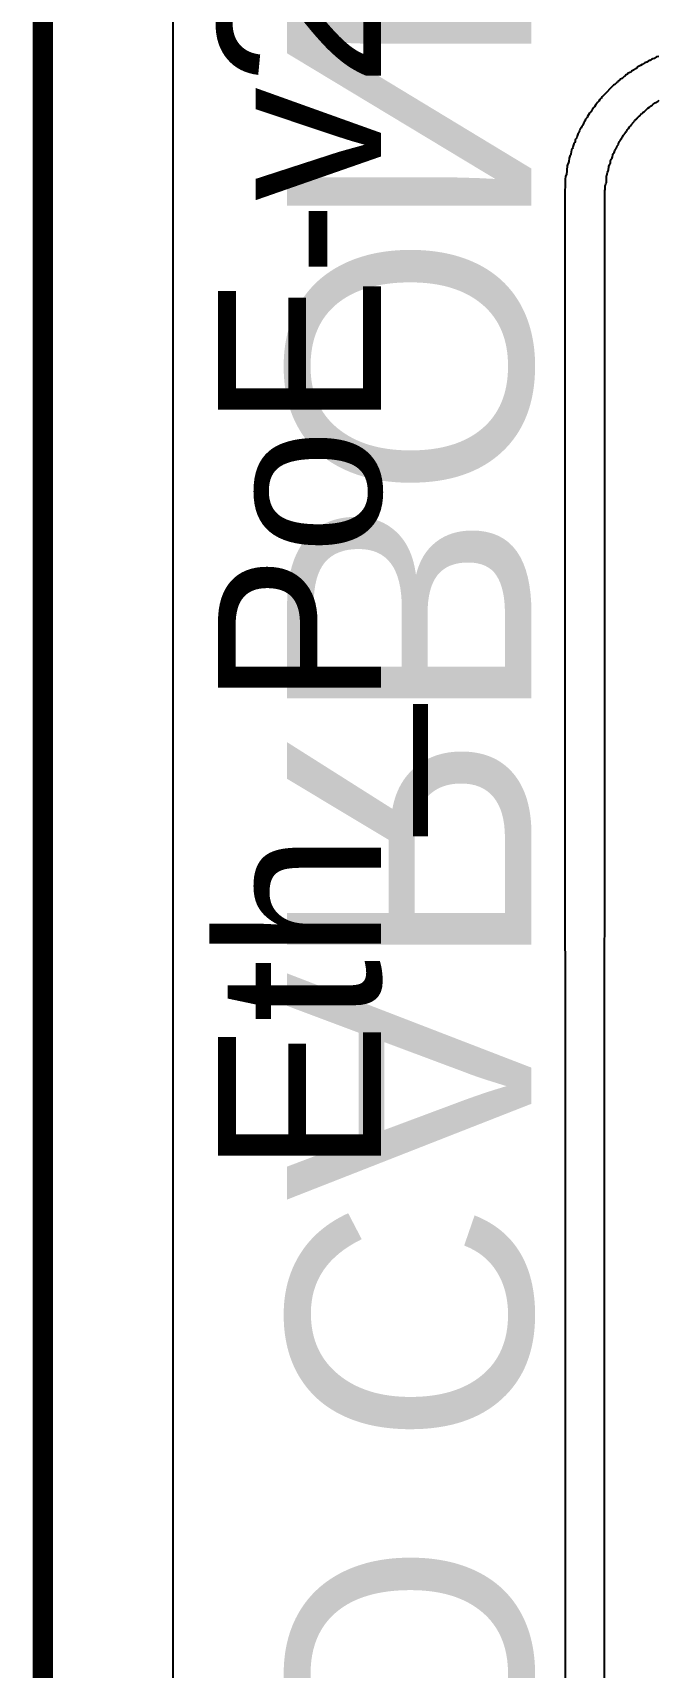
# Model space of a CAD drawing. Header units: inches. Extents: x -0.8 to 12, y -0.1 to 3.7.
# Drawn here: x -0.0025 to 0.1511, y 1.3209 to 1.7225 of the extents above; entities that cross this region are included whole.
import ezdxf

# ---------------------------------------------------------------- set-up
doc = ezdxf.new("R2010")
doc.units = ezdxf.units.IN
doc.header["$MEASUREMENT"] = 0
for name, color, linetype in [('Board Outline', 216, 'Continuous'), ('Bottom Layer', 5, 'Continuous'), ('Bottom Overlay', 54, 'Continuous'), ('Top Layer', 1, 'Continuous'), ('Top Overlay', 2, 'Continuous')]:
    doc.layers.add(name, color=color, linetype=linetype)
doc.styles.add('Arial', font='', dxfattribs={"height": 0.2})
doc.styles.get('Arial').set_extended_font_data('Arial')

msp = doc.modelspace()

# ---------------------------------------------------------------- linework, layer by layer
at = {"layer": 'Board Outline'}
msp.add_lwpolyline([(0, 0, 0.005, 0.005, 0), (0, 1.95441, 0.005, 0.005, 0)], format="xyseb", dxfattribs=at)
msp.add_lwpolyline([(0, 0, 0.005, 0.005, 0), (0, 1.95441, 0.005, 0.005, 0)], format="xyseb", dxfattribs=at)
at = {"layer": 'Bottom Layer'}
msp.add_line((0.032, 0.0439), (0.032, 1.909), dxfattribs=at)
at = {"layer": 'Bottom Overlay'}
for p, q in [((0.14779, 1.71509), (0.14761, 1.71496)), ((0.14833, 1.71522), (0.14779, 1.71509)), ((0.14861, 1.71551), (0.14833, 1.71522)), ((0.14895, 1.71563), (0.14861, 1.71551)), ((0.14916, 1.71569), (0.14895, 1.71563)), ((0.14931, 1.71574), (0.14916, 1.71569)), ((0.14941, 1.71579), (0.14931, 1.71574)), ((0.14949, 1.71587), (0.14941, 1.71579)), ((0.14978, 1.7161), (0.14949, 1.71587)), ((0.15009, 1.71615), (0.14978, 1.7161)), ((0.15037, 1.71628), (0.15009, 1.71615)), ((0.15068, 1.71654), (0.15037, 1.71628)), ((0.15122, 1.71667), (0.15068, 1.71654)), ((0.14187, 1.71104), (0.14161, 1.71078)), ((0.14223, 1.71124), (0.14187, 1.71104)), ((0.14247, 1.71148), (0.14223, 1.71124)), ((0.14275, 1.71171), (0.14247, 1.71148)), ((0.14285, 1.71176), (0.14275, 1.71171)), ((0.14293, 1.71184), (0.14285, 1.71176)), ((0.14298, 1.71194), (0.14293, 1.71184)), ((0.14306, 1.71202), (0.14298, 1.71194)), ((0.14353, 1.71228), (0.14306, 1.71202)), ((0.14376, 1.71251), (0.14353, 1.71228)), ((0.14438, 1.71282), (0.14376, 1.71251)), ((0.14443, 1.71292), (0.14438, 1.71282)), ((0.14456, 1.71305), (0.14443, 1.71292)), ((0.14502, 1.71331), (0.14456, 1.71305)), ((0.14513, 1.71336), (0.14502, 1.71331)), ((0.14523, 1.71347), (0.14513, 1.71336)), ((0.14541, 1.71359), (0.14523, 1.71347)), ((0.14575, 1.71372), (0.14541, 1.71359)), ((0.14613, 1.71411), (0.14575, 1.71372)), ((0.14647, 1.71424), (0.14613, 1.71411)), ((0.14678, 1.71445), (0.14647, 1.71424)), ((0.14714, 1.71465), (0.14678, 1.71445)), ((0.14735, 1.71471), (0.14714, 1.71465)), ((0.14761, 1.71496), (0.14735, 1.71471)), ((0.13761, 1.70698), (0.13738, 1.7067)), ((0.13766, 1.70709), (0.13761, 1.70698)), ((0.14014, 1.70957), (0.13766, 1.70709)), ((0.14043, 1.7098), (0.14014, 1.70957)), ((0.14053, 1.70985), (0.14043, 1.7098)), ((0.14079, 1.71011), (0.14053, 1.70985)), ((0.14089, 1.71016), (0.14079, 1.71011)), ((0.14102, 1.71029), (0.14089, 1.71016)), ((0.14107, 1.71039), (0.14102, 1.71029)), ((0.14125, 1.71057), (0.14107, 1.71039)), ((0.14161, 1.71078), (0.14125, 1.71057)), ((0.13454, 1.70298), (0.13444, 1.70293)), ((0.13477, 1.70342), (0.13454, 1.70298)), ((0.1349, 1.70355), (0.13477, 1.70342)), ((0.13524, 1.70404), (0.1349, 1.70355)), ((0.13529, 1.70414), (0.13524, 1.70404)), ((0.13544, 1.7043), (0.13529, 1.70414)), ((0.1357, 1.70466), (0.13544, 1.7043)), ((0.13575, 1.70476), (0.1357, 1.70466)), ((0.13596, 1.70497), (0.13575, 1.70476)), ((0.13622, 1.70533), (0.13596, 1.70497)), ((0.13627, 1.70543), (0.13622, 1.70533)), ((0.13653, 1.70569), (0.13627, 1.70543)), ((0.13673, 1.70605), (0.13653, 1.70569)), ((0.13691, 1.70623), (0.13673, 1.70605)), ((0.13702, 1.70629), (0.13691, 1.70623)), ((0.1371, 1.70636), (0.13702, 1.70629)), ((0.13715, 1.70647), (0.1371, 1.70636)), ((0.13738, 1.7067), (0.13715, 1.70647)), ((0.1474, 1.70293), (0.14776, 1.70314)), ((0.14776, 1.70314), (0.14784, 1.70321)), ((0.14784, 1.70321), (0.14789, 1.70332)), ((0.14789, 1.70332), (0.14812, 1.70355)), ((0.14812, 1.70355), (0.14823, 1.7036)), ((0.14823, 1.7036), (0.14848, 1.70386)), ((0.14848, 1.70386), (0.14859, 1.70391)), ((0.14859, 1.70391), (0.14895, 1.70417)), ((0.14895, 1.70417), (0.14908, 1.7043)), ((0.14908, 1.7043), (0.1491, 1.70438)), ((0.1491, 1.70438), (0.14921, 1.70443)), ((0.14921, 1.70443), (0.14957, 1.70463)), ((0.14957, 1.70463), (0.14967, 1.70474)), ((0.14967, 1.70474), (0.14975, 1.70476)), ((0.14975, 1.70476), (0.14978, 1.70484)), ((0.14978, 1.70484), (0.14988, 1.70489)), ((0.14988, 1.70489), (0.15037, 1.70523)), ((0.15037, 1.70523), (0.1505, 1.70536)), ((0.1505, 1.70536), (0.15107, 1.70567)), ((0.15107, 1.70567), (0.15132, 1.70592)), ((0.13219, 1.69913), (0.13198, 1.69877)), ((0.13234, 1.69949), (0.13219, 1.69913)), ((0.1324, 1.6996), (0.13234, 1.69949)), ((0.13258, 1.69978), (0.1324, 1.6996)), ((0.13281, 1.70042), (0.13258, 1.69978)), ((0.13289, 1.7005), (0.13281, 1.70042)), ((0.13312, 1.70079), (0.13289, 1.7005)), ((0.13317, 1.70099), (0.13312, 1.70079)), ((0.13327, 1.70125), (0.13317, 1.70099)), ((0.13335, 1.70133), (0.13327, 1.70125)), ((0.13353, 1.70146), (0.13335, 1.70133)), ((0.13366, 1.70164), (0.13353, 1.70146)), ((0.13374, 1.70192), (0.13366, 1.70164)), ((0.134, 1.70228), (0.13374, 1.70192)), ((0.13425, 1.70275), (0.134, 1.70228)), ((0.13444, 1.70293), (0.13425, 1.70275)), ((0.14355, 1.69872), (0.14381, 1.69898)), ((0.14381, 1.69898), (0.14402, 1.69934)), ((0.14402, 1.69934), (0.14433, 1.6996)), ((0.14433, 1.6996), (0.14458, 1.69996)), ((0.14458, 1.69996), (0.14484, 1.70022)), ((0.14484, 1.70022), (0.14489, 1.70032)), ((0.14489, 1.70032), (0.14513, 1.7006)), ((0.14513, 1.7006), (0.14531, 1.70079)), ((0.14531, 1.70079), (0.14536, 1.70089)), ((0.14536, 1.70089), (0.14582, 1.70135)), ((0.14582, 1.70135), (0.14588, 1.70146)), ((0.14588, 1.70146), (0.146, 1.70159)), ((0.146, 1.70159), (0.14611, 1.70164)), ((0.14611, 1.70164), (0.14629, 1.70182)), ((0.14629, 1.70182), (0.14634, 1.70192)), ((0.14634, 1.70192), (0.14647, 1.70205)), ((0.14647, 1.70205), (0.14657, 1.7021)), ((0.14657, 1.7021), (0.14681, 1.70234)), ((0.14681, 1.70234), (0.14686, 1.70244)), ((0.14686, 1.70244), (0.14704, 1.70262)), ((0.14704, 1.70262), (0.14714, 1.70267)), ((0.14714, 1.70267), (0.1474, 1.70293)), ((0.13038, 1.69516), (0.13028, 1.6949)), ((0.13064, 1.69552), (0.13038, 1.69516)), ((0.13069, 1.69578), (0.13064, 1.69552)), ((0.13074, 1.69614), (0.13069, 1.69578)), ((0.13079, 1.69634), (0.13074, 1.69614)), ((0.131, 1.69655), (0.13079, 1.69634)), ((0.13113, 1.69673), (0.131, 1.69655)), ((0.13121, 1.69707), (0.13113, 1.69673)), ((0.13126, 1.69727), (0.13121, 1.69707)), ((0.13139, 1.69756), (0.13126, 1.69727)), ((0.13159, 1.69787), (0.13139, 1.69756)), ((0.13172, 1.6982), (0.13159, 1.69787)), ((0.13178, 1.69841), (0.13172, 1.6982)), ((0.13188, 1.69867), (0.13178, 1.69841)), ((0.13198, 1.69877), (0.13188, 1.69867)), ((0.141, 1.69472), (0.14133, 1.69505)), ((0.14133, 1.69505), (0.14138, 1.69526)), ((0.14138, 1.69526), (0.14151, 1.69559)), ((0.14151, 1.69559), (0.14164, 1.69578)), ((0.14164, 1.69578), (0.1418, 1.69593)), ((0.1418, 1.69593), (0.14198, 1.69642)), ((0.14198, 1.69642), (0.14221, 1.69665)), ((0.14221, 1.69665), (0.14226, 1.69676)), ((0.14226, 1.69676), (0.14257, 1.69733)), ((0.14257, 1.69733), (0.14288, 1.69764)), ((0.14288, 1.69764), (0.14293, 1.69784)), ((0.14293, 1.69784), (0.14316, 1.69813)), ((0.14316, 1.69813), (0.14329, 1.69825)), ((0.14329, 1.69825), (0.14355, 1.69872)), ((0.12924, 1.6917), (0.12919, 1.69082)), ((0.1293, 1.6919), (0.12924, 1.6917)), ((0.1295, 1.69237), (0.1293, 1.6919)), ((0.12963, 1.69255), (0.1295, 1.69237)), ((0.12968, 1.69275), (0.12963, 1.69255)), ((0.12974, 1.69322), (0.12968, 1.69275)), ((0.12981, 1.69371), (0.12974, 1.69322)), ((0.13007, 1.69407), (0.12981, 1.69371)), ((0.13015, 1.69425), (0.13007, 1.69407)), ((0.13023, 1.69469), (0.13015, 1.69425)), ((0.13028, 1.6949), (0.13023, 1.69469)), ((0.13937, 1.69046), (0.13942, 1.69097)), ((0.13942, 1.69097), (0.13955, 1.69131)), ((0.13955, 1.69131), (0.13968, 1.69149)), ((0.13968, 1.69149), (0.13988, 1.69195)), ((0.13988, 1.69195), (0.13996, 1.69244)), ((0.13996, 1.69244), (0.14007, 1.6927)), ((0.14007, 1.6927), (0.14025, 1.69288)), ((0.14025, 1.69288), (0.1403, 1.69299)), ((0.1403, 1.69299), (0.1404, 1.69324)), ((0.1404, 1.69324), (0.14045, 1.69366)), ((0.14045, 1.69366), (0.14063, 1.69389)), ((0.14063, 1.69389), (0.14074, 1.69394)), ((0.14074, 1.69394), (0.14081, 1.69402)), ((0.14081, 1.69402), (0.14092, 1.69438)), ((0.14092, 1.69438), (0.141, 1.69472)), ((0.12832, 1.68715), (0.12826, 1.68648)), ((0.12855, 1.68769), (0.12832, 1.68715)), ((0.1286, 1.6879), (0.12855, 1.68769)), ((0.12865, 1.68821), (0.1286, 1.6879)), ((0.1287, 1.68873), (0.12865, 1.68821)), ((0.12878, 1.68978), (0.1287, 1.68873)), ((0.12883, 1.68999), (0.12878, 1.68978)), ((0.12909, 1.69056), (0.12883, 1.68999)), ((0.12919, 1.69082), (0.12909, 1.69056)), ((0.13839, 1.68565), (0.13844, 1.68725)), ((0.13844, 1.68725), (0.13849, 1.68741)), ((0.13849, 1.68741), (0.13857, 1.68785)), ((0.13857, 1.68785), (0.13867, 1.68811)), ((0.13867, 1.68811), (0.13885, 1.68854)), ((0.13885, 1.68854), (0.1389, 1.68875)), ((0.1389, 1.68875), (0.13895, 1.68963)), ((0.13895, 1.68963), (0.13916, 1.68999)), ((0.13916, 1.68999), (0.13926, 1.69009)), ((0.13926, 1.69009), (0.13937, 1.69046)), ((0.12826, 1.68648), (0.12821, 1.68193)), ((0.13795, 1.31659), (0.138, 1.68372)), ((0.138, 1.68372), (0.13805, 1.68397)), ((0.13805, 1.68397), (0.1381, 1.68485)), ((0.1381, 1.68485), (0.13815, 1.68506)), ((0.13815, 1.68506), (0.13826, 1.68532)), ((0.13826, 1.68532), (0.13839, 1.68565)), ((0.12821, 1.68193), (0.12826, 1.30975))]:
    msp.add_line(p, q, dxfattribs=at)
at = {"layer": 'Top Layer'}
msp.add_line((0.032, 0.04583), (0.032, 1.909), dxfattribs=at)

# ---------------------------------------------------------------- texts
at = {"layer": 'Bottom Overlay', "style": 'Arial', "text_generation_flag": 2}
msp.add_text('ZERO CARBON FOOTPRINT', height=0.06, rotation=270, dxfattribs=at).set_placement((0.05998, 1.119))
at = {"layer": 'Top Overlay', "style": 'Arial'}
msp.add_text('Eth_PoE-v2.0', height=0.04, rotation=90, dxfattribs=at).set_placement((0.083, 1.442))

doc.saveas('drawing.dxf')
